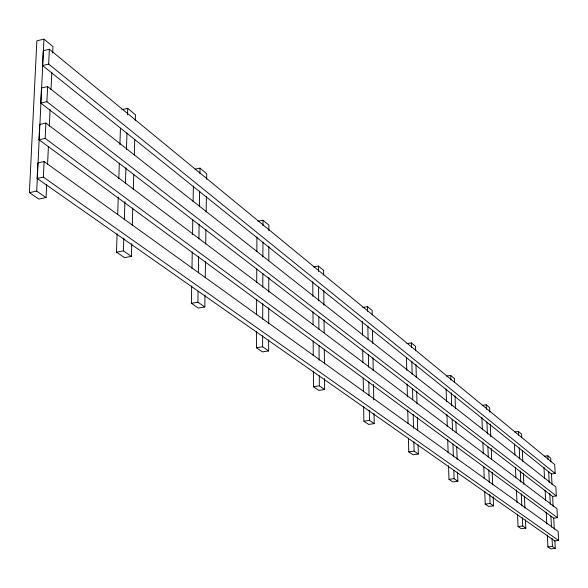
<?xml version="1.0" encoding="UTF-8"?>
<svg xmlns="http://www.w3.org/2000/svg" width="588" height="588" viewBox="0 0 588 588"><rect width="100%" height="100%" fill="white"/><g stroke="black" fill="none" stroke-linecap="round" stroke-linejoin="round"><path stroke-width="0.88" d="M256.508 331.279L256.434 347.765L262.505 351.911L268.657 350.926L268.672 339.908M268.709 323.378L268.738 307.767M268.767 292.155L268.797 277.455M268.826 260.925L268.856 246.232M268.885 230.621L268.9 225.116L263.005 220.243L257.838 221.228M256.574 314.8L256.64 299.233M256.713 282.747L256.772 269.01M256.846 251.613L256.905 236.957M268.657 350.926L262.615 346.766L262.652 335.763M262.704 319.262L262.748 303.673M262.799 287.172L262.843 273.42M262.895 256.919L262.939 242.249M262.99 225.748L263.005 220.243M191.681 285.9L191.387 303.32L198.34 308.068L204.822 306.951L204.991 295.088M205.241 277.742L205.477 261.315M205.719 243.976L205.932 229.371M206.175 212.033L206.395 196.517M206.645 179.178L206.719 173.703L200.001 168.146L195.231 169.116M204.822 306.951L197.913 302.188L198.083 291.17M198.369 272.81L198.626 256.28M198.898 238.838L199.126 224.146M199.398 206.704L199.641 191.1M199.913 173.651L200.001 168.146M191.975 268.481L192.254 251.973M192.548 234.546L192.798 219.875M193.107 201.537L193.364 185.948M117.093 233.804L116.512 252.164L124.546 257.654L131.403 256.368L131.771 243.579M132.3 225.307L132.792 207.954M133.314 189.681L133.763 174.158M134.314 154.975L134.755 139.444M135.306 120.261L135.46 114.778L127.721 108.376L121.848 109.677M131.403 256.368L123.414 250.863L123.803 238.074M124.355 219.809L124.906 201.537M125.457 183.272L125.928 167.742M126.479 149.477L126.979 133.035M127.53 114.77L127.721 108.376M117.703 214.524L118.254 197.076M118.835 178.715L119.327 163.111M119.908 144.751L120.43 128.221M46.062 197.568L38.793 199.06L29.4 192.636L36.853 40.837L43.96 39.117L36.713 191.129L46.062 197.568L46.65 184.757M47.569 164.625L48.407 146.324M49.333 126.185L50.083 109.713M51.009 89.582L51.803 72.192M52.685 52.979L52.971 46.57L43.96 39.117M37.132 178.429L37.867 162.883L44.093 161.56L558.13 531.361L558.6 540.504L554.771 540.931L37.132 178.429L43.372 177.12L558.6 540.504M38.977 139.746L39.705 124.436L45.879 123.068L556.954 508.627L557.424 517.697L553.609 518.138L38.977 139.746L45.166 138.393L557.424 517.697M40.748 103.091L41.469 88.009L47.606 86.598L555.851 486.945L556.322 495.941L552.522 496.397L40.748 103.091L46.9 101.695L556.322 495.941M42.556 65.547L43.262 50.693L49.355 49.23L554.712 464.579L555.168 473.502L551.39 473.979L42.556 65.547L48.664 64.107L555.168 473.502M43.372 177.12L44.093 161.56M45.166 138.393L45.879 123.068M46.9 101.695L47.606 86.598M48.664 64.107L49.355 49.23M29.4 192.636L36.713 191.129M116.512 252.164L123.414 250.863M313.5 266.937L318.417 266.063L323.62 270.362L323.657 274.949M191.387 303.32L197.913 302.188M362.84 307.45L367.529 306.671L372.16 310.501L372.241 315.058M256.434 347.765L262.615 346.766M406.999 343.598L411.357 342.914L415.503 346.339L415.62 350.904M313.367 371.204L313.463 386.735L319.343 385.846L324.657 389.513L324.561 378.51M324.657 389.513L318.814 390.388L313.463 386.735M446.542 376.07L450.709 375.453L454.443 378.54L454.568 382.207M363.641 406.521L363.876 421.184L369.477 420.383L374.196 423.639L374.012 413.599M482.241 405.397L486.239 404.831L489.62 407.624L489.804 412.173M374.196 423.639L368.625 424.426L363.876 421.184M514.64 432.011L518.476 431.489L521.556 434.032L521.718 437.685M408.425 438.104L408.763 451.849L414.099 451.136L418.318 454.039L418.083 444.91M418.318 454.039L413.004 454.745L408.763 451.849M544.319 456.244L547.862 455.788L550.677 458.111L550.853 461.58M448.541 465.637L448.975 479.33L454.083 478.676L457.876 481.293L457.567 472.113M457.876 481.293L452.789 481.932L448.975 479.33M484.733 491.311L485.218 504.092L490.113 503.497L493.538 505.856L493.17 496.764M493.538 505.856L488.665 506.444L485.218 504.092M517.521 514.603L518.05 526.517L522.739 525.981L525.848 528.12L525.474 519.902M525.848 528.12L521.174 528.656L518.05 526.517M547.332 535.043L547.92 546.936L552.433 546.436L555.27 548.391L554.888 540.916M555.27 548.391L550.772 548.883L547.92 546.936M551.478 473.965L552.029 484.71M552.624 496.382L553.132 506.349M553.727 518.124L554.286 529.046M547.862 455.788L548.045 459.449M548.648 471.355L549.199 482.344M549.758 493.332L550.309 504.313M550.912 516.22L551.463 527.208M552.014 538.196L552.433 546.436M543.981 467.335L544.525 478.316M545.113 490.208L545.613 500.278M546.201 512.17L546.789 524.062M522.306 450.474L522.805 461.44M523.349 473.311L523.849 484.277M524.393 496.147L524.93 508.025M518.476 431.489L518.645 435.157M519.226 448.005L519.719 459.007M520.255 470.937L520.755 481.947M521.291 493.869L521.828 505.798M522.365 517.727L522.739 525.981M514.397 444.028L514.882 455.024M515.455 467.857L515.896 477.941M516.426 489.855L516.992 502.689M490.274 423.999L490.782 436.73M491.252 448.556L491.686 459.471M492.193 472.208L492.7 484.938M486.239 404.831L486.416 409.402M486.923 422.191L487.386 434.069M487.886 446.858L488.283 456.905M488.782 469.694L489.29 482.483M489.753 494.361L490.113 503.497M481.895 417.377L482.351 429.24M482.844 442.022L483.299 453.885M483.784 466.666L484.24 478.536M455.024 395.974L455.457 408.814M455.884 421.655L456.251 432.665M456.707 446.432L457.141 459.272M450.709 375.453L450.856 380.017M451.275 392.806L451.694 405.595M452.143 419.303L452.503 430.262M452.951 443.962L453.37 456.758M453.818 470.459L454.083 478.676M446.108 388.977L446.52 401.751M446.924 414.533L447.299 426.396M447.703 439.17L448.137 452.863M415.981 364.597L416.311 377.371M416.671 391.064L417.002 403.838M417.362 417.531L417.7 430.306M411.357 342.914L411.475 347.501M411.82 361.252L412.151 374.093M412.519 388.771L412.798 399.774M413.173 414.444L413.518 428.204M413.871 441.963L414.099 451.136M406.462 357.475L406.778 370.308M407.109 384.045L407.425 396.878M407.734 409.704L408.072 423.448M372.52 330.574L372.748 343.348M373.012 357.945L373.24 370.719M373.49 384.405L373.77 399.913M367.529 306.671L367.61 311.258M367.86 325.928L368.095 339.688M368.345 354.358L368.566 367.199M368.816 381.869L369.051 395.628M369.301 410.299L369.477 420.383M362.274 321.327L362.495 335.064M362.73 349.728L362.936 362.553M363.186 378.121L363.406 391.865M323.797 290.523L323.922 305.194M324.054 319.857L324.164 332.683M324.304 349.184L324.436 363.847M318.417 266.063L318.461 271.546M318.578 287.091L318.689 300.806M318.806 316.351L318.902 329.155M319.034 345.612L319.144 360.246M319.262 375.791L319.343 385.846M312.772 281.696L312.867 296.308M312.97 311.838L313.059 324.627M313.161 341.062L313.264 355.681"/></g></svg>
